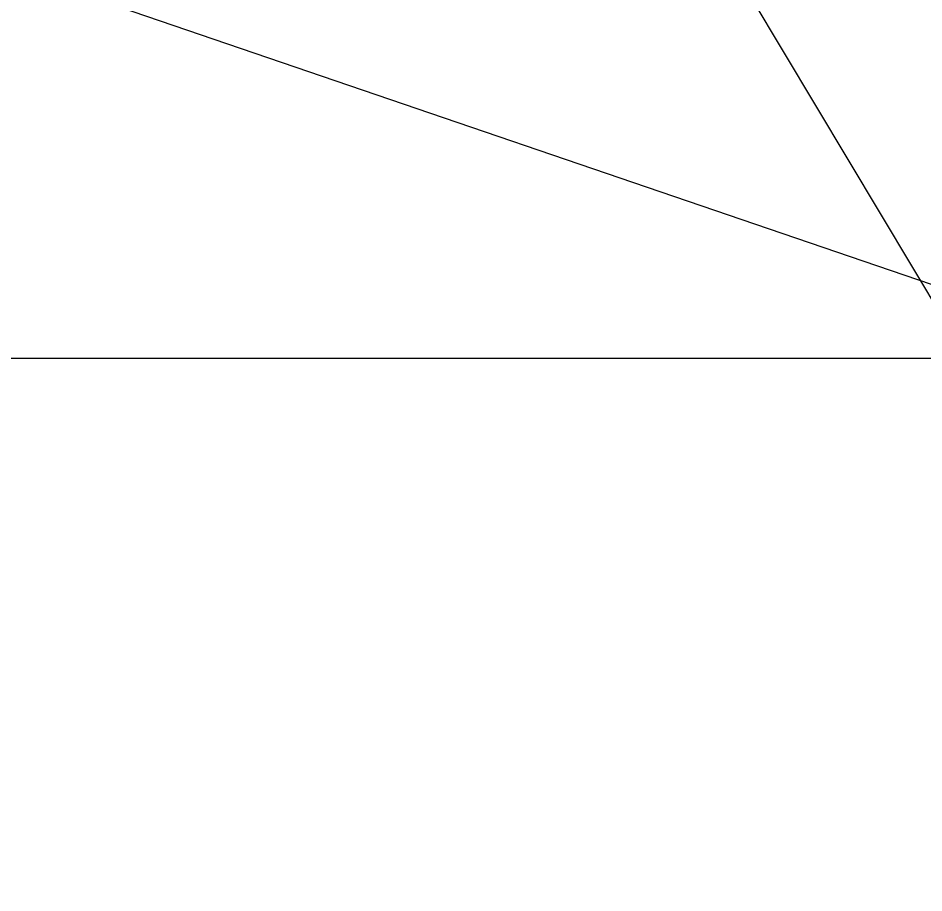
# Model space of a CAD drawing. Header units: millimetres. Extents: x 0 to 1749, y -46 to 1352.
# Drawn here: x 484.74 to 522.23, y 936.83 to 973.03 of the extents above; entities that cross this region are included whole.
import ezdxf

# ---------------------------------------------------------------- set-up
doc = ezdxf.new("R2010")
doc.units = ezdxf.units.MM
doc.styles.get("Standard").update_dxf_attribs({"font": 'SimSun.ttf', "height": 20})
doc.dimstyles.get("Standard").update_dxf_attribs({"dimtxt": 5, "dimasz": 0.18, "dimexe": 0.18, "dimexo": 0.0625, "dimgap": 0.09, "dimtad": 0, "dimtih": 1, "dimtoh": 1, "dimdec": 4, "dimzin": 0, "dimdsep": 46, "dimtxsty": 'Standard', "dimcen": 0.09, "dimclrt": 1, "dimadec": 0, "dimazin": 0, "dimtfac": 1, "dimtdec": 4, "dimtofl": 0, "dimtmove": 0, "dimatfit": 3, "dimfxl": 0, "dimtolj": 1, "dimtzin": 0, "dimarcsym": 0})

# ---------------------------------------------------------------- blocks, each defined once
blk = doc.blocks.new('*D15')
at = {"color": 0, "lineweight": 18, "transparency": 16777216}
for p, q in [((507.802, 1104.956), (665.229, 1104.956)), ((665.049, 1100.956), (665.049, 989.546)), ((665.049, 857.956), (665.049, 969.366)), ((507.802, 853.956), (665.229, 853.956))]:
    blk.add_line(p, q, dxfattribs=at)
at = {"color": 0, "lineweight": 20, "transparency": 16777216}
for points in [[(664.382, 1100.956), (665.716, 1100.956), (665.049, 1104.956)], [(664.382, 857.956), (665.716, 857.956), (665.049, 853.956)]]:
    blk.add_solid(points, dxfattribs=at)
at = {"layer": 'Defpoints', "color": 0, "lineweight": 20, "transparency": 16777216}
for p in [(507.74, 1104.956), (507.74, 853.956), (665.049, 853.956)]:
    blk.add_point(p, dxfattribs=at)
at = {"color": 1, "lineweight": 20, "transparency": 16777216, "insert": (665.049, 979.456), "char_height": 20, "width": 111.50838, "attachment_point": 5}
blk.add_mtext('\\A1;{\\C256;250}', dxfattribs=at)
blk = doc.blocks.new('_Dot')
at = {"color": 0, "linetype": 'ByBlock', "lineweight": -2}
blk.add_line((-0.5, 0), (-1, 0), dxfattribs=at)
at = {"color": 0, "linetype": 'ByBlock', "lineweight": 30, "const_width": 0.5}
blk.add_lwpolyline([(-0.25, 0, 1), (0.25, 0, 1)], format="xyb", close=True, dxfattribs=at)
blk = doc.blocks.new('*D17')
at = {"color": 0, "lineweight": 18, "transparency": 16777216}
for p, q in [((427.302, 1019.456), (614.465, 1019.456)), ((614.285, 1015.456), (614.285, 999.296)), ((614.285, 962.956), (614.285, 979.116)), ((482.802, 958.956), (614.465, 958.956))]:
    blk.add_line(p, q, dxfattribs=at)
at = {"color": 0, "lineweight": 20, "transparency": 16777216}
for points in [[(613.618, 1015.456), (614.952, 1015.456), (614.285, 1019.456)], [(613.618, 962.956), (614.952, 962.956), (614.285, 958.956)]]:
    blk.add_solid(points, dxfattribs=at)
at = {"layer": 'Defpoints', "color": 0, "lineweight": 20, "transparency": 16777216}
for p in [(427.24, 1019.456), (482.74, 958.956), (614.285, 958.956)]:
    blk.add_point(p, dxfattribs=at)
at = {"color": 1, "lineweight": 20, "transparency": 16777216, "insert": (614.285, 989.206), "char_height": 20, "attachment_point": 5}
blk.add_mtext('\\A1;{\\C256;60}', dxfattribs=at)
blk = doc.blocks.new('*D18')
at = {"color": 0, "lineweight": 18, "transparency": 16777216}
for p, q in [((482.802, 958.956), (613.38, 958.956)), ((613.2, 954.956), (613.2, 929.046)), ((613.2, 882.956), (613.2, 908.866)), ((482.802, 878.956), (613.38, 878.956))]:
    blk.add_line(p, q, dxfattribs=at)
at = {"color": 0, "lineweight": 20, "transparency": 16777216}
for points in [[(612.534, 954.956), (613.867, 954.956), (613.2, 958.956)], [(612.534, 882.956), (613.867, 882.956), (613.2, 878.956)]]:
    blk.add_solid(points, dxfattribs=at)
at = {"layer": 'Defpoints', "color": 0, "lineweight": 20, "transparency": 16777216}
for p in [(482.74, 958.956), (482.74, 878.956), (613.2, 878.956)]:
    blk.add_point(p, dxfattribs=at)
at = {"color": 1, "lineweight": 20, "transparency": 16777216, "insert": (613.2, 918.956), "char_height": 20, "width": 23.18244, "attachment_point": 5}
blk.add_mtext('\\A1;{\\C256;80}', dxfattribs=at)

msp = doc.modelspace()

# ---------------------------------------------------------------- dimensions: what is measured, and where the dimension line sits
at = {"color": 7, "lineweight": 20}
for base, p1, p2, text, override, picture, middle in [((665.04917, 853.95624), (507.73953, 1104.95624), (507.73953, 853.95624), '{\\C256;250}', {"dimtxt": 20, "dimasz": 4, "dimcen": 0, "dimldrblk": 'Dot', "dimlwd": 18, "dimlwe": 18}, '*D15', (665.04917, 979.45624)), ((614.28487, 958.95624), (427.23953, 1019.45624), (482.73953, 958.95624), '{\\C256;60}', {"dimtxt": 20, "dimasz": 4, "dimdec": 0, "dimcen": 0, "dimtdec": 0, "dimldrblk": 'Dot', "dimlwd": 18, "dimlwe": 18}, '*D17', (614.28487, 989.20624)), ((613.20025, 878.95624), (482.73953, 958.95624), (482.73953, 878.95624), '{\\C256;<>}', {"dimtxt": 20, "dimasz": 4, "dimdec": 0, "dimcen": 0, "dimtdec": 0, "dimldrblk": 'Dot', "dimlwd": 18, "dimlwe": 18}, '*D18', (613.20025, 918.95624))]:
    dim = msp.add_linear_dim(base=base, p1=p1, p2=p2, angle=90, text=text, dimstyle='Standard', override=override, dxfattribs=at)
    dim.commit()
    dim.dimension.update_dxf_attribs({"geometry": picture, "text_midpoint": middle})

# ---------------------------------------------------------------- leaders
at = {"color": 7, "lineweight": 20, "annotation_type": 0, "has_hookline": 1, "hookline_direction": 0}
for points, text_width in [([(406.80743, 1001.54562), (550.63135, 952.4273), (554.63135, 952.4273)], 23.68715), ([(498.93977, 1000.86714), (552.50414, 911.29756), (556.50414, 911.29756)], 23.79888)]:
    msp.add_leader(points, dimstyle='Standard', override={"dimtxt": 20, "dimasz": 4, "dimgap": 0.09, "dimtad": 0, "dimcen": 0, "dimldrblk": 'Dot', "dimlwd": 18, "dimlwe": 18}, dxfattribs=dict(at, text_width=text_width))

doc.saveas('drawing.dxf')
